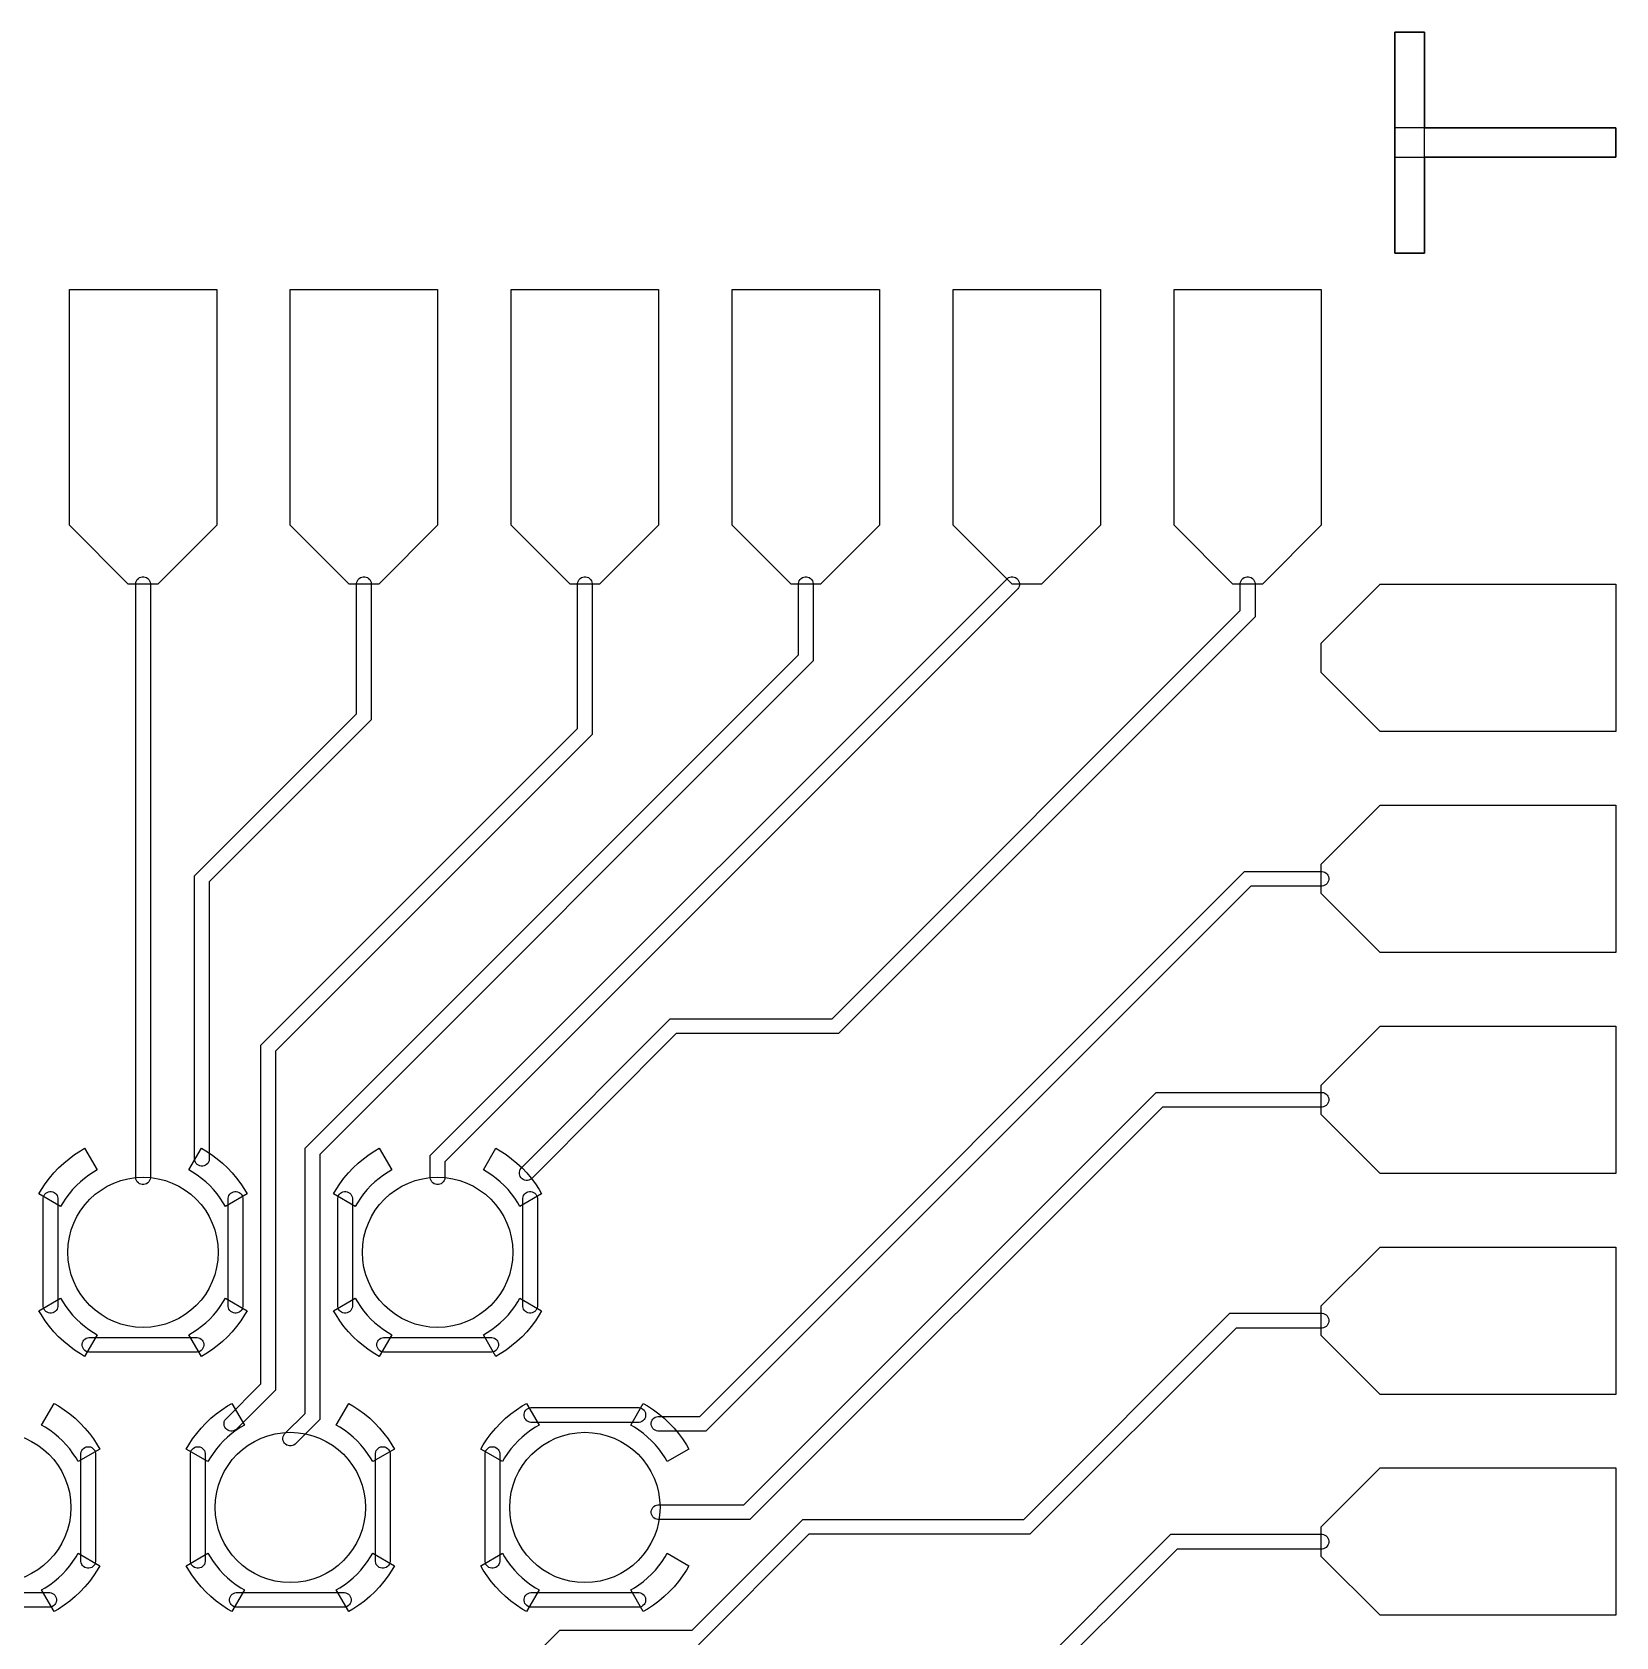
# Model space of a CAD drawing. Extents: x -17000 to 83000, y -61000 to 39000.
# Drawn here: x 54247 to 65000, y -21147 to -10252 of the extents above; entities that cross this region are included whole.
import ezdxf

# ---------------------------------------------------------------- set-up
doc = ezdxf.new("R2010")
doc.units = 0
doc.layers.add('Central Electrodes', color=2, linetype='CONTINUOUS')

msp = doc.modelspace()

# ---------------------------------------------------------------- linework, layer by layer
at = {"layer": 'Central Electrodes'}
for points in [[(63499.865, -11751.916), (63499.865, -10251.916), (63699.865, -10251.916), (63699.865, -10901.916), (64999.865, -10901.916), (64999.865, -11101.916), (63699.865, -11101.916), (63699.865, -11751.916)], [(54900, -14000), (54500, -13600), (54500, -12000), (55500, -12000), (55500, -13600), (55100, -14000)], [(56400, -14000), (56000, -13600), (56000, -12000), (57000, -12000), (57000, -13600), (56600, -14000)], [(57900, -14000), (57500, -13600), (57500, -12000), (58500, -12000), (58500, -13600), (58100, -14000)], [(59400, -14000), (59000, -13600), (59000, -12000), (60000, -12000), (60000, -13600), (59600, -14000)], [(60900, -14000), (60500, -13600), (60500, -12000), (61500, -12000), (61500, -13600), (61100, -14000)], [(62400, -14000), (62000, -13600), (62000, -12000), (63000, -12000), (63000, -13600), (62600, -14000)], [(54995.075, -18075.646), (54985.416, -18073.725), (54976.316, -18069.955), (54968.127, -18064.484), (54961.162, -18057.519), (54955.691, -18049.33), (54951.921, -18040.23), (54950, -18030.571), (54950, -13995.075), (54951.921, -13985.416), (54955.691, -13976.316), (54961.162, -13968.127), (54968.127, -13961.162), (54976.316, -13955.691), (54985.416, -13951.921), (54995.075, -13950), (55004.925, -13950), (55014.584, -13951.921), (55023.684, -13955.691), (55031.873, -13961.162), (55038.838, -13968.127), (55044.309, -13976.316), (55048.079, -13985.416), (55050, -13995.075), (55050, -18030.571), (55048.079, -18040.23), (55044.309, -18049.33), (55038.838, -18057.519), (55031.873, -18064.484), (55023.684, -18069.955), (55014.584, -18073.725), (55004.925, -18075.646)], [(55395.075, -17950), (55385.416, -17948.079), (55376.316, -17944.309), (55368.127, -17938.838), (55361.162, -17931.873), (55355.691, -17923.684), (55351.921, -17914.584), (55350, -17904.925), (55350, -15979.29), (56450, -14879.29), (56450, -13995.075), (56451.921, -13985.416), (56455.691, -13976.316), (56461.162, -13968.127), (56468.127, -13961.162), (56476.316, -13955.691), (56485.416, -13951.921), (56495.075, -13950), (56504.925, -13950), (56514.584, -13951.921), (56523.684, -13955.691), (56531.873, -13961.162), (56538.838, -13968.127), (56544.309, -13976.316), (56548.079, -13985.416), (56550, -13995.075), (56550, -14920.71), (55450, -16020.71), (55450, -17904.925), (55448.079, -17914.584), (55444.309, -17923.684), (55438.838, -17931.873), (55431.873, -17938.838), (55423.684, -17944.309), (55414.584, -17948.079), (55404.925, -17950)], [(55595.075, -19750), (55585.415, -19748.078), (55576.316, -19744.309), (55568.127, -19738.838), (55561.162, -19731.873), (55555.691, -19723.684), (55551.922, -19714.585), (55550, -19704.925), (55550, -19695.076), (55551.922, -19685.416), (55555.691, -19676.316), (55561.163, -19668.127), (55800, -19429.29), (55800, -17129.29), (57950, -14979.29), (57950, -13995.075), (57951.921, -13985.416), (57955.691, -13976.316), (57961.162, -13968.127), (57968.127, -13961.162), (57976.316, -13955.691), (57985.416, -13951.921), (57995.075, -13950), (58004.925, -13950), (58014.584, -13951.921), (58023.684, -13955.691), (58031.873, -13961.162), (58038.838, -13968.127), (58044.309, -13976.316), (58048.079, -13985.416), (58050, -13995.075), (58050, -15020.71), (55900, -17170.71), (55900, -19470.71), (55631.873, -19738.837), (55623.684, -19744.309), (55614.584, -19748.078), (55604.924, -19750)], [(55995.075, -19850), (55985.415, -19848.078), (55976.316, -19844.309), (55968.127, -19838.838), (55961.162, -19831.873), (55955.691, -19823.684), (55951.922, -19814.585), (55950, -19804.925), (55950, -19795.076), (55951.922, -19785.416), (55955.691, -19776.316), (55961.163, -19768.127), (56100, -19629.29), (56100, -17829.29), (59450, -14479.29), (59450, -13995.075), (59451.921, -13985.416), (59455.691, -13976.316), (59461.162, -13968.127), (59468.127, -13961.162), (59476.316, -13955.691), (59485.416, -13951.921), (59495.075, -13950), (59504.925, -13950), (59514.584, -13951.921), (59523.684, -13955.691), (59531.873, -13961.162), (59538.838, -13968.127), (59544.309, -13976.316), (59548.079, -13985.416), (59550, -13995.075), (59550, -14520.71), (56200, -17870.71), (56200, -19670.71), (56031.873, -19838.837), (56023.684, -19844.309), (56014.584, -19848.078), (56004.924, -19850)], [(56995.075, -18075.646), (56985.416, -18073.725), (56976.316, -18069.955), (56968.127, -18064.484), (56961.162, -18057.519), (56955.691, -18049.33), (56951.921, -18040.23), (56950, -18030.571), (56950, -17879.29), (60868.127, -13961.163), (60876.316, -13955.691), (60885.416, -13951.922), (60895.076, -13950), (60904.925, -13950), (60914.585, -13951.922), (60923.684, -13955.691), (60931.873, -13961.162), (60938.838, -13968.127), (60944.309, -13976.316), (60948.078, -13985.415), (60950, -13995.075), (60950, -14004.924), (60948.078, -14014.584), (60944.309, -14023.684), (60938.837, -14031.873), (57050, -17920.71), (57050, -18030.571), (57048.079, -18040.23), (57044.309, -18049.33), (57038.838, -18057.519), (57031.873, -18064.484), (57023.684, -18069.955), (57014.584, -18073.725), (57004.925, -18075.646)], [(57600.485, -18047.192), (57590.823, -18045.283), (57581.718, -18041.525), (57573.522, -18036.064), (57566.549, -18029.108), (57561.067, -18020.926), (57557.286, -18011.832), (57555.352, -18002.174), (57555.34, -17992.325), (57557.249, -17982.663), (57561.007, -17973.558), (57566.468, -17965.362), (58579.252, -16950), (59679.29, -16950), (62450, -14179.29), (62450, -13995.075), (62451.921, -13985.416), (62455.691, -13976.316), (62461.162, -13968.127), (62468.127, -13961.162), (62476.316, -13955.691), (62485.416, -13951.921), (62495.075, -13950), (62504.925, -13950), (62514.584, -13951.921), (62523.684, -13955.691), (62531.873, -13961.162), (62538.838, -13968.127), (62544.309, -13976.316), (62548.079, -13985.416), (62550, -13995.075), (62550, -14220.71), (59720.71, -17050), (58620.748, -17050), (57637.268, -18035.983), (57629.086, -18041.465), (57619.992, -18045.246), (57610.334, -18047.18)], [(63400, -15000), (63000, -14600), (63000, -14400), (63400, -14000), (65000, -14000), (65000, -15000)], [(63400, -16500), (63000, -16100), (63000, -15900), (63400, -15500), (65000, -15500), (65000, -16500)], [(58495.075, -19750), (58485.416, -19748.079), (58476.316, -19744.309), (58468.127, -19738.838), (58461.162, -19731.873), (58455.691, -19723.684), (58451.921, -19714.584), (58450, -19704.925), (58450, -19695.075), (58451.921, -19685.416), (58455.691, -19676.316), (58461.162, -19668.127), (58468.127, -19661.162), (58476.316, -19655.691), (58485.416, -19651.921), (58495.075, -19650), (58779.29, -19650), (62479.29, -15950), (63004.925, -15950), (63014.584, -15951.921), (63023.684, -15955.691), (63031.873, -15961.162), (63038.838, -15968.127), (63044.309, -15976.316), (63048.079, -15985.416), (63050, -15995.075), (63050, -16004.925), (63048.079, -16014.584), (63044.309, -16023.684), (63038.838, -16031.873), (63031.873, -16038.838), (63023.684, -16044.309), (63014.584, -16048.079), (63004.925, -16050), (62520.71, -16050), (58820.71, -19750)], [(63400, -18000), (63000, -17600), (63000, -17400), (63400, -17000), (65000, -17000), (65000, -18000)], [(58495.075, -20350), (58485.416, -20348.079), (58476.316, -20344.309), (58468.127, -20338.838), (58461.162, -20331.873), (58455.691, -20323.684), (58451.921, -20314.584), (58450, -20304.925), (58450, -20295.075), (58451.921, -20285.416), (58455.691, -20276.316), (58461.162, -20268.127), (58468.127, -20261.162), (58476.316, -20255.691), (58485.416, -20251.921), (58495.075, -20250), (59079.29, -20250), (61879.29, -17450), (63004.925, -17450), (63014.584, -17451.921), (63023.684, -17455.691), (63031.873, -17461.162), (63038.838, -17468.127), (63044.309, -17476.316), (63048.079, -17485.416), (63050, -17495.075), (63050, -17504.925), (63048.079, -17514.584), (63044.309, -17523.684), (63038.838, -17531.873), (63031.873, -17538.838), (63023.684, -17544.309), (63014.584, -17548.079), (63004.925, -17550), (61920.71, -17550), (59120.71, -20350)], [(54440.743, -18224.558), (54293.52, -18139.558), (54310.303, -18110.487), (54336.206, -18071.104), (54364.353, -18033.296), (54394.654, -17997.186), (54427.001, -17962.9), (54461.287, -17930.552), (54497.398, -17900.252), (54535.205, -17872.105), (54574.59, -17846.201), (54603.66, -17829.418), (54688.66, -17976.642), (54663.872, -17990.953), (54632.757, -18011.419), (54602.88, -18033.66), (54574.35, -18057.601), (54547.26, -18083.158), (54521.701, -18110.249), (54497.762, -18138.779), (54475.521, -18168.654), (54455.055, -18199.771)], [(55559.257, -18224.558), (55544.945, -18199.771), (55524.479, -18168.654), (55502.238, -18138.779), (55478.299, -18110.249), (55452.74, -18083.158), (55425.65, -18057.601), (55397.12, -18033.66), (55367.243, -18011.419), (55336.127, -17990.953), (55311.34, -17976.642), (55396.34, -17829.418), (55425.409, -17846.201), (55464.794, -17872.105), (55502.602, -17900.252), (55538.713, -17930.552), (55572.999, -17962.9), (55605.346, -17997.186), (55635.646, -18033.296), (55663.793, -18071.104), (55689.697, -18110.487), (55706.48, -18139.558)], [(56440.743, -18224.558), (56293.52, -18139.558), (56310.303, -18110.487), (56336.207, -18071.104), (56364.354, -18033.296), (56394.654, -17997.186), (56427.001, -17962.9), (56461.287, -17930.552), (56497.398, -17900.252), (56535.206, -17872.105), (56574.591, -17846.201), (56603.66, -17829.418), (56688.66, -17976.642), (56663.873, -17990.953), (56632.757, -18011.419), (56602.88, -18033.66), (56574.35, -18057.601), (56547.26, -18083.158), (56521.701, -18110.249), (56497.762, -18138.779), (56475.521, -18168.654), (56455.055, -18199.771)], [(57559.257, -18224.558), (57544.945, -18199.771), (57524.479, -18168.654), (57502.238, -18138.779), (57478.299, -18110.249), (57452.74, -18083.158), (57425.65, -18057.601), (57397.12, -18033.66), (57367.243, -18011.419), (57336.127, -17990.953), (57311.34, -17976.642), (57396.34, -17829.418), (57425.409, -17846.201), (57464.794, -17872.105), (57502.602, -17900.252), (57538.713, -17930.552), (57572.999, -17962.9), (57605.346, -17997.186), (57635.646, -18033.296), (57663.793, -18071.104), (57689.697, -18110.487), (57706.48, -18139.558)], [(54367.207, -18948.398), (54357.548, -18946.477), (54348.448, -18942.707), (54340.259, -18937.236), (54333.294, -18930.271), (54327.823, -18922.082), (54324.053, -18912.982), (54322.132, -18903.323), (54322.132, -18168.473), (54324.053, -18158.814), (54327.823, -18149.714), (54333.294, -18141.525), (54340.259, -18134.56), (54348.448, -18129.089), (54357.548, -18125.319), (54367.207, -18123.398), (54377.057, -18123.398), (54386.716, -18125.319), (54395.816, -18129.089), (54404.005, -18134.56), (54410.97, -18141.525), (54416.441, -18149.714), (54420.211, -18158.814), (54422.132, -18168.473), (54422.132, -18903.323), (54420.211, -18912.982), (54416.441, -18922.082), (54410.97, -18930.271), (54404.005, -18937.236), (54395.816, -18942.707), (54386.716, -18946.477), (54377.057, -18948.398)], [(55622.943, -18948.398), (55613.284, -18946.477), (55604.184, -18942.707), (55595.995, -18937.236), (55589.03, -18930.271), (55583.559, -18922.082), (55579.789, -18912.982), (55577.868, -18903.323), (55577.868, -18168.473), (55579.789, -18158.814), (55583.559, -18149.714), (55589.03, -18141.525), (55595.995, -18134.56), (55604.184, -18129.089), (55613.284, -18125.319), (55622.943, -18123.398), (55632.793, -18123.398), (55642.452, -18125.319), (55651.552, -18129.089), (55659.741, -18134.56), (55666.706, -18141.525), (55672.177, -18149.714), (55675.947, -18158.814), (55677.868, -18168.473), (55677.868, -18903.323), (55675.947, -18912.982), (55672.177, -18922.082), (55666.706, -18930.271), (55659.741, -18937.236), (55651.552, -18942.707), (55642.452, -18946.477), (55632.793, -18948.398)], [(56367.207, -18948.398), (56357.548, -18946.477), (56348.448, -18942.707), (56340.259, -18937.236), (56333.294, -18930.271), (56327.823, -18922.082), (56324.053, -18912.982), (56322.132, -18903.323), (56322.132, -18168.473), (56324.053, -18158.814), (56327.823, -18149.714), (56333.294, -18141.525), (56340.259, -18134.56), (56348.448, -18129.089), (56357.548, -18125.319), (56367.207, -18123.398), (56377.057, -18123.398), (56386.716, -18125.319), (56395.816, -18129.089), (56404.005, -18134.56), (56410.97, -18141.525), (56416.441, -18149.714), (56420.211, -18158.814), (56422.132, -18168.473), (56422.132, -18903.323), (56420.211, -18912.982), (56416.441, -18922.082), (56410.97, -18930.271), (56404.005, -18937.236), (56395.816, -18942.707), (56386.716, -18946.477), (56377.057, -18948.398)], [(57622.943, -18948.398), (57613.284, -18946.477), (57604.184, -18942.707), (57595.995, -18937.236), (57589.03, -18930.271), (57583.559, -18922.082), (57579.789, -18912.982), (57577.868, -18903.323), (57577.868, -18168.473), (57579.789, -18158.814), (57583.559, -18149.714), (57589.03, -18141.525), (57595.995, -18134.56), (57604.184, -18129.089), (57613.284, -18125.319), (57622.943, -18123.398), (57632.793, -18123.398), (57642.452, -18125.319), (57651.552, -18129.089), (57659.741, -18134.56), (57666.706, -18141.525), (57672.177, -18149.714), (57675.947, -18158.814), (57677.868, -18168.473), (57677.868, -18903.323), (57675.947, -18912.982), (57672.177, -18922.082), (57666.706, -18930.271), (57659.741, -18937.236), (57651.552, -18942.707), (57642.452, -18946.477), (57632.793, -18948.398)], [(63400, -19500), (63000, -19100), (63000, -18900), (63400, -18500), (65000, -18500), (65000, -19500)], [(54603.66, -19242.379), (54574.59, -19225.595), (54535.206, -19199.691), (54497.399, -19171.546), (54461.287, -19141.244), (54427.001, -19108.897), (54394.654, -19074.611), (54364.353, -19038.501), (54336.206, -19000.692), (54310.303, -18961.309), (54293.52, -18932.238), (54440.743, -18847.238), (54455.054, -18872.026), (54475.521, -18903.142), (54497.762, -18933.018), (54521.701, -18961.548), (54547.26, -18988.638), (54574.351, -19014.197), (54602.88, -19038.136), (54632.756, -19060.378), (54663.874, -19080.844), (54688.66, -19095.155)], [(55396.34, -19242.379), (55311.34, -19095.155), (55336.126, -19080.844), (55367.244, -19060.378), (55397.12, -19038.136), (55425.649, -19014.197), (55452.74, -18988.638), (55478.299, -18961.548), (55502.238, -18933.018), (55524.479, -18903.142), (55544.945, -18872.026), (55559.257, -18847.238), (55706.48, -18932.238), (55689.697, -18961.309), (55663.794, -19000.692), (55635.646, -19038.501), (55605.346, -19074.611), (55572.999, -19108.897), (55538.713, -19141.244), (55502.601, -19171.546), (55464.794, -19199.691), (55425.41, -19225.595)], [(56603.66, -19242.379), (56574.59, -19225.595), (56535.206, -19199.691), (56497.399, -19171.546), (56461.287, -19141.244), (56427.001, -19108.897), (56394.654, -19074.611), (56364.354, -19038.501), (56336.206, -19000.692), (56310.303, -18961.309), (56293.52, -18932.238), (56440.743, -18847.238), (56455.055, -18872.026), (56475.521, -18903.142), (56497.762, -18933.018), (56521.701, -18961.548), (56547.26, -18988.638), (56574.351, -19014.197), (56602.88, -19038.136), (56632.756, -19060.378), (56663.874, -19080.844), (56688.66, -19095.155)], [(57396.34, -19242.379), (57311.34, -19095.155), (57336.126, -19080.844), (57367.244, -19060.378), (57397.12, -19038.136), (57425.649, -19014.197), (57452.74, -18988.638), (57478.299, -18961.548), (57502.238, -18933.018), (57524.479, -18903.142), (57544.945, -18872.026), (57559.257, -18847.238), (57706.48, -18932.238), (57689.697, -18961.309), (57663.794, -19000.692), (57635.646, -19038.501), (57605.346, -19074.611), (57572.999, -19108.897), (57538.713, -19141.244), (57502.601, -19171.546), (57464.794, -19199.691), (57425.41, -19225.595)], [(54632.575, -19213.767), (54622.916, -19211.846), (54613.816, -19208.076), (54605.627, -19202.605), (54598.662, -19195.64), (54593.191, -19187.451), (54589.421, -19178.351), (54587.5, -19168.692), (54587.5, -19158.842), (54589.421, -19149.183), (54593.191, -19140.083), (54598.662, -19131.894), (54605.627, -19124.929), (54613.816, -19119.458), (54622.916, -19115.688), (54632.575, -19113.767), (55367.425, -19113.767), (55377.084, -19115.688), (55386.184, -19119.458), (55394.373, -19124.929), (55401.338, -19131.894), (55406.809, -19140.083), (55410.579, -19149.183), (55412.5, -19158.842), (55412.5, -19168.692), (55410.579, -19178.351), (55406.809, -19187.451), (55401.338, -19195.64), (55394.373, -19202.605), (55386.184, -19208.076), (55377.084, -19211.846), (55367.425, -19213.767)], [(56632.575, -19213.767), (56622.916, -19211.846), (56613.816, -19208.076), (56605.627, -19202.605), (56598.662, -19195.64), (56593.191, -19187.451), (56589.421, -19178.351), (56587.5, -19168.692), (56587.5, -19158.842), (56589.421, -19149.183), (56593.191, -19140.083), (56598.662, -19131.894), (56605.627, -19124.929), (56613.816, -19119.458), (56622.916, -19115.688), (56632.575, -19113.767), (57367.425, -19113.767), (57377.084, -19115.688), (57386.184, -19119.458), (57394.373, -19124.929), (57401.338, -19131.894), (57406.809, -19140.083), (57410.579, -19149.183), (57412.5, -19158.842), (57412.5, -19168.692), (57410.579, -19178.351), (57406.809, -19187.451), (57401.338, -19195.64), (57394.373, -19202.605), (57386.184, -19208.076), (57377.084, -19211.846), (57367.425, -19213.767)], [(54559.257, -19956.609), (54544.945, -19931.822), (54524.479, -19900.706), (54502.237, -19870.828), (54478.299, -19842.3), (54452.74, -19815.209), (54425.649, -19789.65), (54397.121, -19765.712), (54367.243, -19743.47), (54336.127, -19723.004), (54311.34, -19708.693), (54396.34, -19561.469), (54425.409, -19578.252), (54464.794, -19604.156), (54502.602, -19632.303), (54538.713, -19662.603), (54572.999, -19694.95), (54605.346, -19729.236), (54635.646, -19765.347), (54663.793, -19803.155), (54689.697, -19842.538), (54706.48, -19871.609)], [(55440.743, -19956.609), (55293.52, -19871.609), (55310.303, -19842.538), (55336.207, -19803.155), (55364.354, -19765.347), (55394.654, -19729.236), (55427.001, -19694.95), (55461.287, -19662.603), (55497.398, -19632.303), (55535.206, -19604.156), (55574.591, -19578.252), (55603.66, -19561.469), (55688.66, -19708.693), (55663.873, -19723.004), (55632.757, -19743.47), (55602.879, -19765.712), (55574.351, -19789.65), (55547.26, -19815.209), (55521.701, -19842.3), (55497.763, -19870.828), (55475.521, -19900.706), (55455.055, -19931.822)], [(56559.257, -19956.609), (56544.945, -19931.822), (56524.479, -19900.706), (56502.237, -19870.828), (56478.299, -19842.3), (56452.74, -19815.209), (56425.649, -19789.65), (56397.121, -19765.712), (56367.243, -19743.47), (56336.127, -19723.004), (56311.34, -19708.693), (56396.34, -19561.469), (56425.409, -19578.252), (56464.794, -19604.156), (56502.602, -19632.303), (56538.713, -19662.603), (56572.999, -19694.95), (56605.346, -19729.236), (56635.646, -19765.347), (56663.793, -19803.155), (56689.697, -19842.538), (56706.48, -19871.609)], [(57440.743, -19956.609), (57293.52, -19871.609), (57310.303, -19842.538), (57336.207, -19803.155), (57364.354, -19765.347), (57394.654, -19729.236), (57427.001, -19694.95), (57461.287, -19662.603), (57497.398, -19632.303), (57535.206, -19604.156), (57574.591, -19578.252), (57603.66, -19561.469), (57688.66, -19708.693), (57663.873, -19723.004), (57632.757, -19743.47), (57602.879, -19765.712), (57574.351, -19789.65), (57547.26, -19815.209), (57521.701, -19842.3), (57497.763, -19870.828), (57475.521, -19900.706), (57455.055, -19931.822)], [(57632.575, -19690.081), (57622.916, -19688.16), (57613.816, -19684.39), (57605.627, -19678.919), (57598.662, -19671.954), (57593.191, -19663.765), (57589.421, -19654.665), (57587.5, -19645.006), (57587.5, -19635.156), (57589.421, -19625.497), (57593.191, -19616.397), (57598.662, -19608.208), (57605.627, -19601.243), (57613.816, -19595.772), (57622.916, -19592.002), (57632.575, -19590.081), (58367.425, -19590.081), (58377.084, -19592.002), (58386.184, -19595.772), (58394.373, -19601.243), (58401.338, -19608.208), (58406.809, -19616.397), (58410.579, -19625.497), (58412.5, -19635.156), (58412.5, -19645.006), (58410.579, -19654.665), (58406.809, -19663.765), (58401.338, -19671.954), (58394.373, -19678.919), (58386.184, -19684.39), (58377.084, -19688.16), (58367.425, -19690.081)], [(58559.257, -19956.609), (58544.945, -19931.822), (58524.479, -19900.706), (58502.237, -19870.828), (58478.299, -19842.3), (58452.74, -19815.209), (58425.649, -19789.65), (58397.121, -19765.712), (58367.243, -19743.47), (58336.127, -19723.004), (58311.34, -19708.693), (58396.34, -19561.469), (58425.409, -19578.252), (58464.794, -19604.156), (58502.602, -19632.303), (58538.713, -19662.603), (58572.999, -19694.95), (58605.346, -19729.236), (58635.646, -19765.347), (58663.793, -19803.155), (58689.697, -19842.538), (58706.48, -19871.609)], [(54622.943, -20680.449), (54613.284, -20678.528), (54604.184, -20674.758), (54595.995, -20669.287), (54589.03, -20662.322), (54583.559, -20654.133), (54579.789, -20645.033), (54577.868, -20635.374), (54577.868, -19900.524), (54579.789, -19890.865), (54583.559, -19881.765), (54589.03, -19873.576), (54595.995, -19866.611), (54604.184, -19861.14), (54613.284, -19857.37), (54622.943, -19855.449), (54632.793, -19855.449), (54642.452, -19857.37), (54651.552, -19861.14), (54659.741, -19866.611), (54666.706, -19873.576), (54672.177, -19881.765), (54675.947, -19890.865), (54677.868, -19900.524), (54677.868, -20635.374), (54675.947, -20645.033), (54672.177, -20654.133), (54666.706, -20662.322), (54659.741, -20669.287), (54651.552, -20674.758), (54642.452, -20678.528), (54632.793, -20680.449)], [(55367.207, -20680.449), (55357.548, -20678.528), (55348.448, -20674.758), (55340.259, -20669.287), (55333.294, -20662.322), (55327.823, -20654.133), (55324.053, -20645.033), (55322.132, -20635.374), (55322.132, -19900.524), (55324.053, -19890.865), (55327.823, -19881.765), (55333.294, -19873.576), (55340.259, -19866.611), (55348.448, -19861.14), (55357.548, -19857.37), (55367.207, -19855.449), (55377.057, -19855.449), (55386.716, -19857.37), (55395.816, -19861.14), (55404.005, -19866.611), (55410.97, -19873.576), (55416.441, -19881.765), (55420.211, -19890.865), (55422.132, -19900.524), (55422.132, -20635.374), (55420.211, -20645.033), (55416.441, -20654.133), (55410.97, -20662.322), (55404.005, -20669.287), (55395.816, -20674.758), (55386.716, -20678.528), (55377.057, -20680.449)], [(56622.943, -20680.449), (56613.284, -20678.528), (56604.184, -20674.758), (56595.995, -20669.287), (56589.03, -20662.322), (56583.559, -20654.133), (56579.789, -20645.033), (56577.868, -20635.374), (56577.868, -19900.524), (56579.789, -19890.865), (56583.559, -19881.765), (56589.03, -19873.576), (56595.995, -19866.611), (56604.184, -19861.14), (56613.284, -19857.37), (56622.943, -19855.449), (56632.793, -19855.449), (56642.452, -19857.37), (56651.552, -19861.14), (56659.741, -19866.611), (56666.706, -19873.576), (56672.177, -19881.765), (56675.947, -19890.865), (56677.868, -19900.524), (56677.868, -20635.374), (56675.947, -20645.033), (56672.177, -20654.133), (56666.706, -20662.322), (56659.741, -20669.287), (56651.552, -20674.758), (56642.452, -20678.528), (56632.793, -20680.449)], [(57367.207, -20680.449), (57357.548, -20678.528), (57348.448, -20674.758), (57340.259, -20669.287), (57333.294, -20662.322), (57327.823, -20654.133), (57324.053, -20645.033), (57322.132, -20635.374), (57322.132, -19900.524), (57324.053, -19890.865), (57327.823, -19881.765), (57333.294, -19873.576), (57340.259, -19866.611), (57348.448, -19861.14), (57357.548, -19857.37), (57367.207, -19855.449), (57377.057, -19855.449), (57386.716, -19857.37), (57395.816, -19861.14), (57404.005, -19866.611), (57410.97, -19873.576), (57416.441, -19881.765), (57420.211, -19890.865), (57422.132, -19900.524), (57422.132, -20635.374), (57420.211, -20645.033), (57416.441, -20654.133), (57410.97, -20662.322), (57404.005, -20669.287), (57395.816, -20674.758), (57386.716, -20678.528), (57377.057, -20680.449)], [(63400, -21000), (63000, -20600), (63000, -20400), (63400, -20000), (65000, -20000), (65000, -21000)], [(54396.34, -20974.43), (54311.34, -20827.206), (54336.127, -20812.894), (54367.243, -20792.428), (54397.121, -20770.186), (54425.649, -20746.248), (54452.74, -20720.689), (54478.299, -20693.598), (54502.237, -20665.069), (54524.48, -20635.193), (54544.945, -20604.077), (54559.257, -20579.289), (54706.48, -20664.289), (54689.696, -20693.36), (54663.794, -20732.743), (54635.646, -20770.552), (54605.346, -20806.662), (54572.999, -20840.948), (54538.713, -20873.295), (54502.602, -20903.595), (54464.794, -20931.742), (54425.41, -20957.646)], [(55603.66, -20974.43), (55574.59, -20957.646), (55535.206, -20931.742), (55497.398, -20903.595), (55461.287, -20873.295), (55427.001, -20840.948), (55394.654, -20806.662), (55364.354, -20770.552), (55336.206, -20732.743), (55310.303, -20693.36), (55293.52, -20664.289), (55440.743, -20579.289), (55455.055, -20604.077), (55475.52, -20635.193), (55497.762, -20665.069), (55521.701, -20693.598), (55547.26, -20720.689), (55574.351, -20746.248), (55602.879, -20770.186), (55632.757, -20792.428), (55663.873, -20812.894), (55688.66, -20827.206)], [(56396.34, -20974.43), (56311.34, -20827.206), (56336.127, -20812.894), (56367.243, -20792.428), (56397.121, -20770.186), (56425.649, -20746.248), (56452.74, -20720.689), (56478.299, -20693.598), (56502.238, -20665.069), (56524.48, -20635.193), (56544.945, -20604.077), (56559.257, -20579.289), (56706.48, -20664.289), (56689.697, -20693.36), (56663.794, -20732.743), (56635.646, -20770.552), (56605.346, -20806.662), (56572.999, -20840.948), (56538.713, -20873.295), (56502.602, -20903.595), (56464.794, -20931.742), (56425.41, -20957.646)], [(57603.66, -20974.43), (57574.59, -20957.646), (57535.206, -20931.742), (57497.398, -20903.595), (57461.287, -20873.295), (57427.001, -20840.948), (57394.654, -20806.662), (57364.354, -20770.552), (57336.206, -20732.743), (57310.303, -20693.36), (57293.52, -20664.289), (57440.743, -20579.289), (57455.055, -20604.077), (57475.52, -20635.193), (57497.762, -20665.069), (57521.701, -20693.598), (57547.26, -20720.689), (57574.351, -20746.248), (57602.879, -20770.186), (57632.757, -20792.428), (57663.873, -20812.894), (57688.66, -20827.206)], [(58396.34, -20974.43), (58311.34, -20827.206), (58336.127, -20812.894), (58367.243, -20792.428), (58397.121, -20770.186), (58425.649, -20746.248), (58452.74, -20720.689), (58478.299, -20693.598), (58502.238, -20665.069), (58524.48, -20635.193), (58544.945, -20604.077), (58559.257, -20579.289), (58706.48, -20664.289), (58689.697, -20693.36), (58663.794, -20732.743), (58635.646, -20770.552), (58605.346, -20806.662), (58572.999, -20840.948), (58538.713, -20873.295), (58502.602, -20903.595), (58464.794, -20931.742), (58425.41, -20957.646)], [(55632.575, -20945.818), (55622.916, -20943.897), (55613.816, -20940.127), (55605.627, -20934.656), (55598.662, -20927.691), (55593.191, -20919.502), (55589.421, -20910.402), (55587.5, -20900.743), (55587.5, -20890.893), (55589.421, -20881.234), (55593.191, -20872.134), (55598.662, -20863.945), (55605.627, -20856.98), (55613.816, -20851.509), (55622.916, -20847.739), (55632.575, -20845.818), (56367.425, -20845.818), (56377.084, -20847.739), (56386.184, -20851.509), (56394.373, -20856.98), (56401.338, -20863.945), (56406.809, -20872.134), (56410.579, -20881.234), (56412.5, -20890.893), (56412.5, -20900.743), (56410.579, -20910.402), (56406.809, -20919.502), (56401.338, -20927.691), (56394.373, -20934.656), (56386.184, -20940.127), (56377.084, -20943.897), (56367.425, -20945.818)], [(57632.575, -20945.818), (57622.916, -20943.897), (57613.816, -20940.127), (57605.627, -20934.656), (57598.662, -20927.691), (57593.191, -20919.502), (57589.421, -20910.402), (57587.5, -20900.743), (57587.5, -20890.893), (57589.421, -20881.234), (57593.191, -20872.134), (57598.662, -20863.945), (57605.627, -20856.98), (57613.816, -20851.509), (57622.916, -20847.739), (57632.575, -20845.818), (58367.425, -20845.818), (58377.084, -20847.739), (58386.184, -20851.509), (58394.373, -20856.98), (58401.338, -20863.945), (58406.809, -20872.134), (58410.579, -20881.234), (58412.5, -20890.893), (58412.5, -20900.743), (58410.579, -20910.402), (58406.809, -20919.502), (58401.338, -20927.691), (58394.373, -20934.656), (58386.184, -20940.127), (58377.084, -20943.897), (58367.425, -20945.818)]]:
    msp.add_lwpolyline(points, close=True, dxfattribs=at)
for points in [[(63499.865, -10251.916), (63499.865, -11751.916)], [(63699.865, -10251.916), (63499.865, -10251.916)], [(63699.865, -11751.916), (63699.865, -10251.916)], [(63499.865, -10901.916), (63499.865, -11101.916)], [(64999.865, -10901.916), (63499.865, -10901.916)], [(64999.865, -11101.916), (64999.865, -10901.916)], [(63499.865, -11101.916), (64999.865, -11101.916)], [(63499.865, -11751.916), (63699.865, -11751.916)], [(57461.163, -21468.127), (57829.29, -21100), (58729.29, -21100), (59479.29, -20350), (60979.29, -20350), (62379.29, -18950), (63004.925, -18950), (63014.584, -18951.921), (63023.684, -18955.691), (63031.873, -18961.162), (63038.838, -18968.127), (63044.309, -18976.316), (63048.079, -18985.416), (63050, -18995.075), (63050, -19004.925), (63048.079, -19014.584), (63044.309, -19023.684), (63038.838, -19031.873), (63031.873, -19038.838), (63023.684, -19044.309), (63014.584, -19048.079), (63004.925, -19050), (62420.71, -19050), (61020.71, -20450), (59520.71, -20450), (58770.71, -21200)], [(60979.29, -21450), (61979.29, -20450), (63004.925, -20450), (63014.584, -20451.921), (63023.684, -20455.691), (63031.873, -20461.162), (63038.838, -20468.127), (63044.309, -20476.316), (63048.079, -20485.416), (63050, -20495.075), (63050, -20504.925), (63048.079, -20514.584), (63044.309, -20523.684), (63038.838, -20531.873), (63031.873, -20538.838), (63023.684, -20544.309), (63014.584, -20548.079), (63004.925, -20550), (62020.71, -20550), (61020.71, -21550)], [(53632.575, -20845.818), (54367.425, -20845.818), (54377.084, -20847.739), (54386.184, -20851.509), (54394.373, -20856.98), (54401.338, -20863.945), (54406.809, -20872.134), (54410.579, -20881.234), (54412.5, -20890.893), (54412.5, -20900.743), (54410.579, -20910.402), (54406.809, -20919.502), (54401.338, -20927.691), (54394.373, -20934.656), (54386.184, -20940.127), (54377.084, -20943.897), (54367.425, -20945.818), (53632.575, -20945.818)]]:
    msp.add_lwpolyline(points, dxfattribs=at)
for centre in [(55000, -18535.898), (57000, -18535.898), (54000, -20267.949), (56000, -20267.949), (58000, -20267.949)]:
    msp.add_circle(centre, 510.252, dxfattribs=at)

doc.saveas('drawing.dxf')
